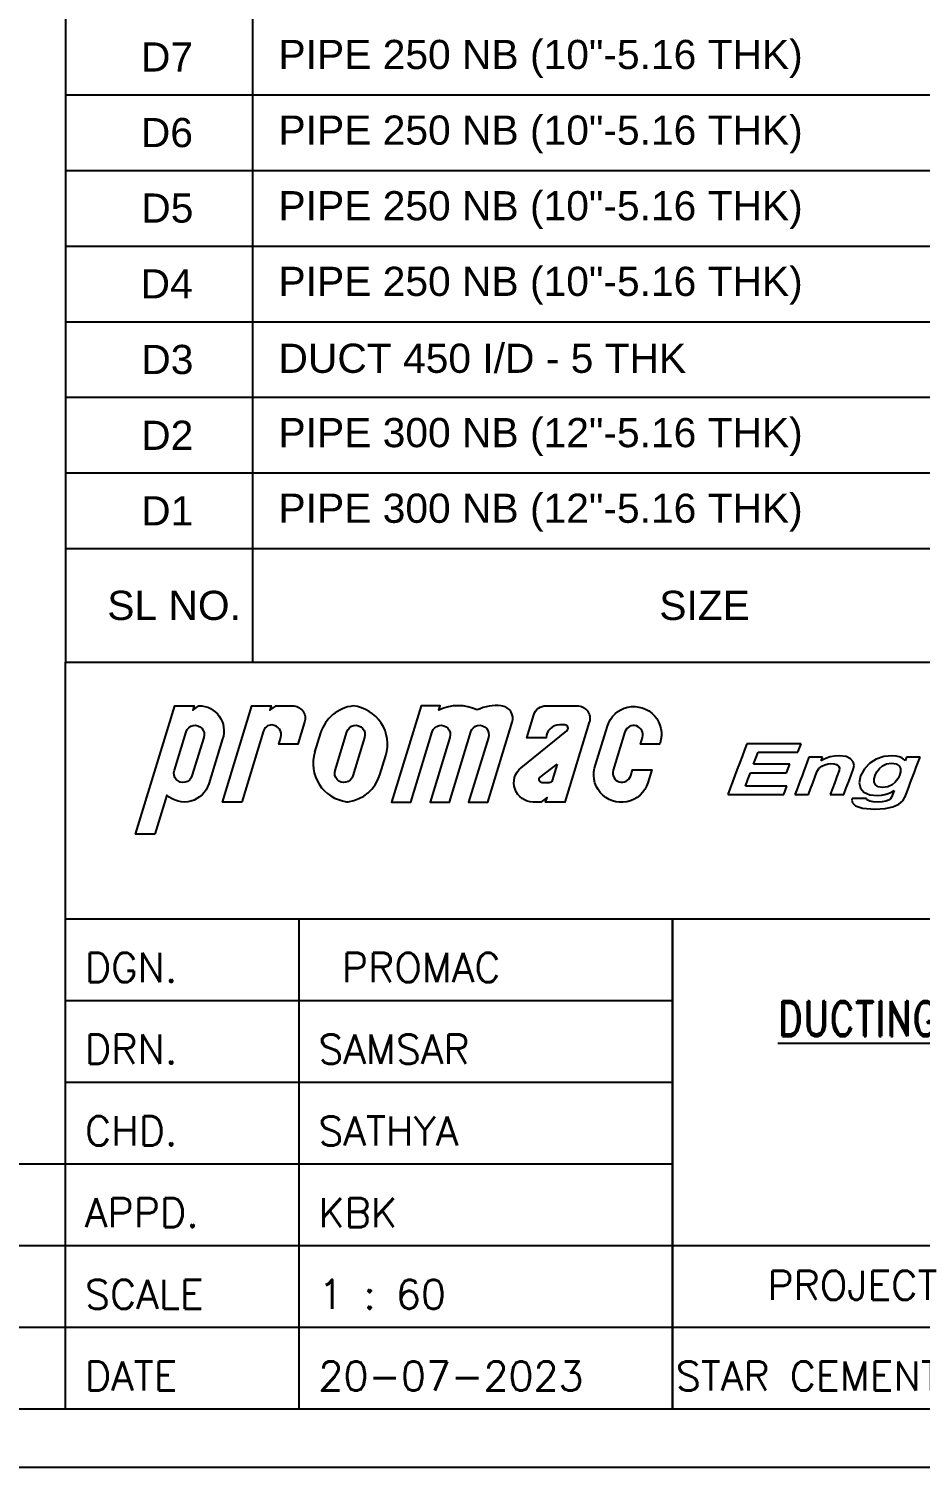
# Model space of a CAD drawing. Header units: inches. Extents: x 0 to 157513, y -28488 to 35640.
# Drawn here: x 39171 to 43753, y 0 to 7395 of the extents above; entities that cross this region are included whole.
import ezdxf
from ezdxf.enums import TextEntityAlignment as Align

# ---------------------------------------------------------------- set-up
doc = ezdxf.new("R2010")
doc.units = ezdxf.units.IN
doc.header["$LTSCALE"] = 400
doc.header["$MEASUREMENT"] = 0
doc.linetypes.add('0', pattern=[0])
doc.layers.add('1', color=7, linetype='0')
doc.styles.add('ROMAND', font='romand.shx', dxfattribs={"width": 0.85})
doc.styles.add('ROMANS', font='romans')
doc.styles.get("Standard").update_dxf_attribs({"font": 'arial.ttf'})

# ---------------------------------------------------------------- blocks, each defined once
blk = doc.blocks.new('A1 title blck promac')
at = {"color": 4, "linetype": '0'}
for p, q in [((2138894.4, -472474.2), (2149694.2, -472474.2)), ((2138894.4, -472474.2), (2149694.2, -472474.2)), ((2138894.4, -476312.3), (2138894.4, -472474.2)), ((2140175, -472936.9), (2140205.4, -472837.4)), ((2140510, -473052.9), (2140540.5, -472953.3)), ((2140510, -473052.9), (2140540.5, -472953.3)), ((2138894.4, -473792.3), (2149694.2, -473792.3)), ((2140094.3, -476312.3), (2140094.3, -473792.3)), ((2142014.3, -473792.3), (2142014.3, -476312.3)), ((2138894.4, -474212.3), (2142014.3, -474212.3)), ((2138894.4, -474632.3), (2142014.3, -474632.3)), ((2138894.4, -475052.3), (2142014.3, -475052.3)), ((2128106.9, -475472.3), (2138894.4, -475472.3)), ((2138894.4, -475472.3), (2149694.2, -475472.3)), ((2128106.9, -475892.3), (2138894.4, -475892.3)), ((2138894.4, -475892.3), (2149694.2, -475892.3)), ((2127901.9, -476312.3), (2138894.4, -476312.3)), ((2127901.9, -476312.3), (2138894.4, -476312.3))]:
    blk.add_line(p, q, dxfattribs=at)
at = {"color": 4}
blk.add_line((2128106.9, -475052.3), (2138894.4, -475052.3), dxfattribs=at)
at = {"color": 4, "linetype": '0'}
blk.add_lwpolyline([(2099534.2, -476612.3), (2149994.2, -476612.3), (2149994.2, -440972.4), (2099534.2, -440972.4)], close=True, dxfattribs=at)
for points in [[(2100784.8, -476312.3), (2149694.2, -476312.3), (2149694.2, -441272.4), (2099834.2, -441272.4), (2099834.2, -470227.9)], [(2142371.2, -472957.8), (2142359, -472990.3)], [(2142383.3, -472925.2), (2142371.2, -472957.8)], [(2142395.5, -472893), (2142383.3, -472925.2)], [(2142430.8, -472893), (2142395.5, -472893)], [(2142465.4, -472893), (2142430.8, -472893)], [(2142441.4, -472967.6), (2142453.2, -472936.6)], [(2142453.2, -472936.6), (2142504.2, -472936.6)], [(2142500.3, -472893), (2142465.4, -472893)], [(2142535.2, -472893), (2142500.3, -472893)], [(2142504.2, -472936.6), (2142555.6, -472936.6)], [(2142569.8, -472893), (2142535.2, -472893)], [(2142555.6, -472936.6), (2142606.3, -472936.6)], [(2142604.7, -472893), (2142569.8, -472893)], [(2142639.6, -472893), (2142604.7, -472893)], [(2142606.3, -472936.6), (2142657.7, -472936.6)], [(2142674.6, -472893), (2142639.6, -472893)], [(2142657.7, -472936.6), (2142674.6, -472893)], [(2142715, -472961.3), (2142706.3, -472985.2)], [(2142749.9, -472961.3), (2142715, -472961.3)], [(2142784.8, -472961.3), (2142749.9, -472961.3)], [(2142777.4, -472981.7), (2142784.8, -472961.3)], [(2142824.5, -472960.9), (2142805.3, -472966.8)], [(2142846.5, -472956.6), (2142824.5, -472960.9)], [(2142870.4, -472955), (2142846.5, -472956.6)], [(2142905.7, -472959.3), (2142870.4, -472955)], [(2142929.3, -472970.7), (2142905.7, -472959.3)], [(2143100.4, -472959.3), (2143060.8, -472972.3)], [(2143143.6, -472955), (2143100.4, -472959.3)], [(2143162.4, -472956.2), (2143143.6, -472955)], [(2143178.5, -472959.7), (2143162.4, -472956.2)], [(2143191.5, -472965.2), (2143178.5, -472959.7)], [(2143201.7, -472972.3), (2143191.5, -472965.2)], [(2143216.6, -472961.3), (2143209.1, -472980.9)], [(2143251.5, -472961.3), (2143216.6, -472961.3)], [(2143286.1, -472961.3), (2143251.5, -472961.3)], [(2143275.8, -472987.2), (2143286.1, -472961.3)], [(2142346.4, -473022.9), (2142334.7, -473055.5)], [(2142359, -472990.3), (2142346.4, -473022.9)], [(2142430, -472998.2), (2142441.4, -472967.6)], [(2142476.7, -472998.2), (2142430, -472998.2)], [(2142523.4, -472998.2), (2142476.7, -472998.2)], [(2142569.8, -472998.2), (2142523.4, -472998.2)], [(2142616.1, -472998.2), (2142569.8, -472998.2)], [(2142600, -473042.1), (2142616.1, -472998.2)], [(2142688.3, -473033.1), (2142679.3, -473057.4)], [(2142697.3, -473009.2), (2142688.3, -473033.1)], [(2142706.3, -472985.2), (2142697.3, -473009.2)], [(2142745.2, -473066.5), (2142756.2, -473037.4)], [(2142756.2, -473037.4), (2142766, -473020.9)], [(2142766, -473020.9), (2142780.5, -473008.8)], [(2142789.2, -472973.8), (2142777.4, -472981.7)], [(2142780.5, -473008.8), (2142796.6, -473000.9)], [(2142805.3, -472966.8), (2142789.2, -472973.8)], [(2142796.6, -473000.9), (2142813.1, -472996.6)], [(2142813.1, -472996.6), (2142827.6, -472995)], [(2142827.6, -472995), (2142843.7, -472996.6)], [(2142843.7, -472996.6), (2142857.1, -473000.5)], [(2142857.1, -473000.5), (2142867.3, -473007.6)], [(2142870.4, -473030), (2142859, -473061)], [(2142867.3, -473007.6), (2142872, -473017.4)], [(2142872, -473017.4), (2142870.4, -473030)], [(2142942.2, -472986.4), (2142929.3, -472970.7)], [(2142931.6, -473053.9), (2142944.2, -473020.2)], [(2142946.9, -473003.7), (2142942.2, -472986.4)], [(2142944.2, -473020.2), (2142946.9, -473003.7)], [(2142999.9, -473021.7), (2142980.7, -473057.4)], [(2143027, -472993.1), (2142999.9, -473021.7)], [(2143060.8, -472972.3), (2143027, -472993.1)], [(2143055.3, -473055.5), (2143064.3, -473037)], [(2143064.3, -473037), (2143076.9, -473020.2)], [(2143076.9, -473020.2), (2143093.3, -473006)], [(2143093.3, -473006), (2143113.8, -472997)], [(2143113.8, -472997), (2143138.9, -472993.5)], [(2143138.9, -472993.5), (2143163.6, -472997)], [(2143163.6, -472997), (2143178.5, -473006)], [(2143178.5, -473006), (2143184.8, -473020.2)], [(2143184.8, -473037), (2143179.7, -473055.5)], [(2143184.8, -473020.2), (2143184.8, -473037)], [(2143209.1, -472980.9), (2143201.7, -472972.3)], [(2143247.2, -473065.3), (2143256.6, -473039.4)], [(2143256.6, -473039.4), (2143266.4, -473013.5)], [(2143266.4, -473013.5), (2143275.8, -472987.2)], [(2142322.5, -473088.1), (2142309.9, -473120.6)], [(2142334.7, -473055.5), (2142322.5, -473088.1)], [(2142388.4, -473110.4), (2142401.4, -473076.3)], [(2142441.8, -473110.4), (2142388.4, -473110.4)], [(2142401.4, -473076.3), (2142413.9, -473042.1)], [(2142413.9, -473042.1), (2142460.3, -473042.1)], [(2142495.6, -473110.4), (2142441.8, -473110.4)], [(2142460.3, -473042.1), (2142506.6, -473042.1)], [(2142549, -473110.4), (2142495.6, -473110.4)], [(2142506.6, -473042.1), (2142553.3, -473042.1)], [(2142601.9, -473110.4), (2142549, -473110.4)], [(2142553.3, -473042.1), (2142600, -473042.1)], [(2142585.9, -473153.6), (2142601.9, -473110.4)], [(2142661.6, -473105.3), (2142652.6, -473129.3)], [(2142670.6, -473081.4), (2142661.6, -473105.3)], [(2142679.3, -473057.4), (2142670.6, -473081.4)], [(2142723.6, -473124.6), (2142734.2, -473095.5)], [(2142734.2, -473095.5), (2142745.2, -473066.5)], [(2142847.3, -473091.6), (2142836.3, -473122.6)], [(2142859, -473061), (2142847.3, -473091.6)], [(2142906.9, -473120.2), (2142919.1, -473086.9)], [(2142919.1, -473086.9), (2142931.6, -473053.9)], [(2142980.7, -473057.4), (2142973.2, -473093.2)], [(2142973.2, -473093.2), (2142979.1, -473121.8)], [(2143050.6, -473074.3), (2143055.3, -473055.5)], [(2143050.6, -473090.8), (2143050.6, -473074.3)], [(2143056.4, -473104.9), (2143050.6, -473090.8)], [(2143070.2, -473114.4), (2143056.4, -473104.9)], [(2143092.9, -473117.9), (2143070.2, -473114.4)], [(2143120, -473114.4), (2143092.9, -473117.9)], [(2143142, -473104.9), (2143120, -473114.4)], [(2143158.5, -473090.8), (2143142, -473104.9)], [(2143171.1, -473074.3), (2143158.5, -473090.8)], [(2143179.7, -473055.5), (2143171.1, -473074.3)], [(2143227.6, -473117.1), (2143237.4, -473091.2)], [(2143237.4, -473091.2), (2143247.2, -473065.3)], [(2142309.9, -473120.6), (2142297.8, -473153.6)], [(2142297.8, -473153.6), (2142333.9, -473153.6)], [(2142333.9, -473153.6), (2142369.6, -473153.6)], [(2142369.6, -473153.6), (2142405.3, -473153.6)], [(2142405.3, -473153.6), (2142441.8, -473153.6)], [(2142441.8, -473153.6), (2142477.9, -473153.6)], [(2142477.9, -473153.6), (2142513.6, -473153.6)], [(2142513.6, -473153.6), (2142549.7, -473153.6)], [(2142549.7, -473153.6), (2142585.9, -473153.6)], [(2142652.6, -473129.3), (2142643.2, -473153.6)], [(2142643.2, -473153.6), (2142678.1, -473153.6)], [(2142678.1, -473153.6), (2142713, -473153.6)], [(2142713, -473153.6), (2142723.6, -473124.6)], [(2142836.3, -473122.6), (2142824.5, -473153.6)], [(2142824.5, -473153.6), (2142859, -473153.6)], [(2142859, -473153.6), (2142894.7, -473153.6)], [(2142894.7, -473153.6), (2142906.9, -473120.2)], [(2142936.7, -473174.4), (2142934.8, -473183)], [(2142934.8, -473183), (2142937.9, -473197.6)], [(2142974.4, -473174.4), (2142936.7, -473174.4)], [(2143011.3, -473174.4), (2142974.4, -473174.4)], [(2142979.1, -473121.8), (2142997.6, -473142.6)], [(2142997.6, -473142.6), (2143027.4, -473155.2)], [(2143011.7, -473179.1), (2143011.3, -473174.4)], [(2143017.2, -473183.8), (2143011.7, -473179.1)], [(2143027.8, -473188.5), (2143017.2, -473183.8)], [(2143027.4, -473155.2), (2143067.4, -473159.1)], [(2143067.4, -473159.1), (2143087.5, -473157.9)], [(2143087.5, -473157.9), (2143105.5, -473154.4)], [(2143105.5, -473154.4), (2143122.8, -473149.3)], [(2143124.3, -473183), (2143109.8, -473188.5)], [(2143122.8, -473149.3), (2143138.5, -473141.8)], [(2143133.4, -473176), (2143124.3, -473183)], [(2143138.9, -473168.5), (2143133.4, -473176)], [(2143138.5, -473141.8), (2143152.2, -473133.2)], [(2143152.2, -473133.2), (2143138.9, -473168.5)], [(2143176.9, -473203.5), (2143197.4, -473186.2)], [(2143197.4, -473186.2), (2143208.3, -473166.9)], [(2143208.3, -473168.9), (2143218.2, -473143)], [(2143218.2, -473143), (2143227.6, -473117.1)], [(2142937.9, -473197.6), (2142953.6, -473212.9)], [(2142953.6, -473212.9), (2142989.7, -473224.6)], [(2142989.7, -473224.6), (2143053.7, -473229.7)], [(2143044.7, -473191.7), (2143027.8, -473188.5)], [(2143067.4, -473193.2), (2143044.7, -473191.7)], [(2143053.7, -473229.7), (2143106.3, -473226.2)], [(2143091, -473191.7), (2143067.4, -473193.2)], [(2143109.8, -473188.5), (2143091, -473191.7)], [(2143106.3, -473226.2), (2143146.7, -473216.8)], [(2143146.7, -473216.8), (2143176.9, -473203.5)]]:
    blk.add_lwpolyline(points, dxfattribs=at)
for points in [[(2139353.3, -473357.6), (2139254.3, -473357.6), (2139456.1, -472697.6), (2139555.1, -472697.6), (2139547.9, -472721.3), (2139579.7, -472697.7), (2139579.7, -472697.7), (2139579.7, -472697.7), (2139579.7, -472697.7, -0.516), (2139701, -472868.2), (2139630.3, -473099.3, -0.553087), (2139414.5, -473157.5), (2139353.3, -473357.6)], [(2139799.8, -473192.6), (2139700.8, -473192.6), (2139852.1, -472697.6), (2139951.1, -472697.6), (2139943.9, -472721.3), (2139975.9, -472697.6), (2140059.9, -472697.6, -0.504039), (2140123, -472782.9), (2140088.6, -472895.6), (2139989.6, -472895.6), (2140000.3, -472860.5, 0.49055), (2139955.2, -472796.7, 0.36676), (2139910.1, -472831.6), (2139799.8, -473192.6)], [(2141618.3, -473001), (2141679, -472802.4, -1.015057), (2141949.4, -472889.5), (2141947.5, -472895.6), (2141848.5, -472895.6), (2141859.2, -472860.6, 0.986133), (2141769.1, -472831.6), (2141708.5, -473029.6, 0.986148), (2141798.7, -473058.6), (2141808.2, -473027.6), (2141907.2, -473027.6), (2141887, -473093.6, -1.036), (2141618.3, -473001)], [(2139543.8, -473058.6, -1.014055), (2139453.6, -473029.6), (2139514.2, -472831.5, -1.015256), (2139604.3, -472860.6), (2139543.7, -473058.7)], [(2140280.1, -473029.8), (2140340.7, -472831.6, -1.013744), (2140430.8, -472860.5), (2140370.2, -473058.7, -1.014072), (2140280.1, -473029.8)], [(2141421.1, -472998.3), (2141395.5, -473082, -0.331164), (2141379.8, -473093.6), (2141344.1, -473093.6, -0.702242), (2141333.6, -473064.4), (2141421.1, -472998.3)]]:
    blk.add_lwpolyline(points, format="xyb", dxfattribs=at)
for points in [[(2141010.4, -472719.1, 0.224262), (2140813.3, -472719.8), (2140820.1, -472697.6), (2140721.1, -472697.6), (2140569.7, -473192.6), (2140668.7, -473192.6), (2140779.1, -472831.6, -1.012174), (2140869.3, -472860.4), (2140767.7, -473192.6), (2140866.7, -473192.6), (2140977.1, -472831.6, -1.013575), (2141067.3, -472860.5), (2140965.7, -473192.6), (2141064.7, -473192.6), (2141190, -472782.9, 0.471576), (2141133.8, -472697.9, 0.138163), (2141010.4, -472719.1)], [(2141235.2, -473016.7), (2141470.9, -472825.9, 0.706867), (2141460.5, -472796.6, 0), (2141432.6, -472796.6, 0.401231), (2141363.6, -472862.6), (2141264.6, -472862.6), (2141300.9, -472744.1, -0.328754), (2141363.9, -472697.6), (2141522.9, -472697.6, -0.505224), (2141586.1, -472782.7), (2141460.7, -473192.6), (2141361.7, -473192.6), (2141369, -473168.9), (2141337, -473192.6), (2141297.5, -473192.6, -0.706645)]]:
    blk.add_lwpolyline(points, format="xyb", close=True, dxfattribs=at)
for centre, radius, start, end in [((2140394.6, -472895.6), 198, 96.3149, 162.99989), ((2140351.1, -472895.6), 198, 343, 83.6851), ((2140364.4, -472994.6), 198, 163.00005, 262.37624), ((2140320.8, -472994.6), 198, 277.62376, 342.99994), ((2140342.6, -473158.2), 33, 262.41595, 277.58405), ((2140342.6, -473158.2), 33, 262.41595, 277.58405)]:
    blk.add_arc(centre, radius, start, end, dxfattribs=at)
at = {"color": 4, "linetype": '0', "style": 'ROMANS'}
for s, p in [('DGN.', (2138993.8, -474118.4)), ('DRN.', (2138993.8, -474538.4)), ('CHD.', (2138993.8, -474958.4)), ('APPD.', (2138993.8, -475378.4)), ('PROJECT', (2142501.1, -475751.9)), ('SCALE', (2138993.8, -475798.4)), ('DATE', (2138993.8, -476218.4))]:
    blk.add_text(s, height=150, dxfattribs=at).set_placement(p)

msp = doc.modelspace()

# ---------------------------------------------------------------- linework, layer by layer
at = {"color": 4}
for p, q in [((39360.1, 31906.9), (39360.1, 4138.1)), ((40321.6, 31906.9), (40321.6, 4138.1)), ((39360.1, 7055.1), (50160, 7055.1)), ((39360.1, 6666.4), (50160, 6666.4)), ((39360.1, 6277.6), (50160, 6277.6)), ((39360.1, 5888.8), (50160, 5888.8)), ((39360.1, 5500.1), (50160, 5500.1)), ((39360.1, 5111.3), (50160, 5111.3))]:
    msp.add_line(p, q, dxfattribs=at)
at = {"color": 4, "linetype": '0'}
msp.add_line((42480.1, 300), (42480.1, 2820), dxfattribs=at)
at = {"layer": '1', "color": 0}
msp.add_line((39360.1, 4722.5), (50160, 4722.5), dxfattribs=at)

# ---------------------------------------------------------------- block references
msp.add_blockref('A1 title blck promac', (-2099534.2, 476612.3))

# ---------------------------------------------------------------- texts
at = {"color": 4, "linetype": '0', "style": 'ROMANS'}
for s, p in [('PROMAC', (40779.7, 2493.8)), ('SAMSAR', (40659.5, 2073.8)), ('SATHYA', (40659.5, 1653.8)), ('KBK', (40659.5, 1233.8)), ('1 : 60', (40659.5, 813.8)), ('20-07-2023', (40659.5, 393.9)), ('STAR CEMENT GHANA', (42496.6, 393.9))]:
    msp.add_text(s, height=150, dxfattribs=at).set_placement(p)
at = {"color": 4, "linetype": '0', "style": 'ROMAND', "width": 0.8}
msp.add_text('%%UDUCTING ARRANGEMENT & DETAIL FOR DE SYSTEM', height=180, dxfattribs=at).set_placement((45489.4, 2305.4), align=Align.MIDDLE_CENTER)
at = {"layer": '1', "color": 0}
for s, height, p in [('D7', 149.99, (39747.8, 7174.9)), ('PIPE 250 NB (10"-5.16 THK)', 149.988, (40454.4, 7187.6)), ('PIPE 250 NB (10"-5.16 THK)', 149.988, (40454.4, 6798.8)), ('D6', 149.99, (39747, 6786.2)), ('D5', 149.99, (39749.2, 6398.1)), ('PIPE 250 NB (10"-5.16 THK)', 149.988, (40454.4, 6410)), ('D4', 149.99, (39745.7, 6008.6)), ('PIPE 250 NB (10"-5.16 THK)', 149.988, (40454.4, 6021.3)), ('D3', 149.99, (39749.4, 5619.8)), ('DUCT 450 I/D - 5 THK', 149.988, (40454.4, 5625.9)), ('PIPE 300 NB (12"-5.16 THK)', 149.988, (40454.4, 5243.7)), ('D2', 149.99, (39748.9, 5229.9)), ('D1', 149.99, (39748.7, 4841.8)), ('PIPE 300 NB (12"-5.16 THK)', 149.988, (40454.4, 4855)), ('SL NO.', 149.99, (39574.4, 4355.6)), ('SIZE', 149.99, (42411.5, 4355.6))]:
    msp.add_text(s, height=height, dxfattribs=at).set_placement(p)

doc.saveas('drawing.dxf')
